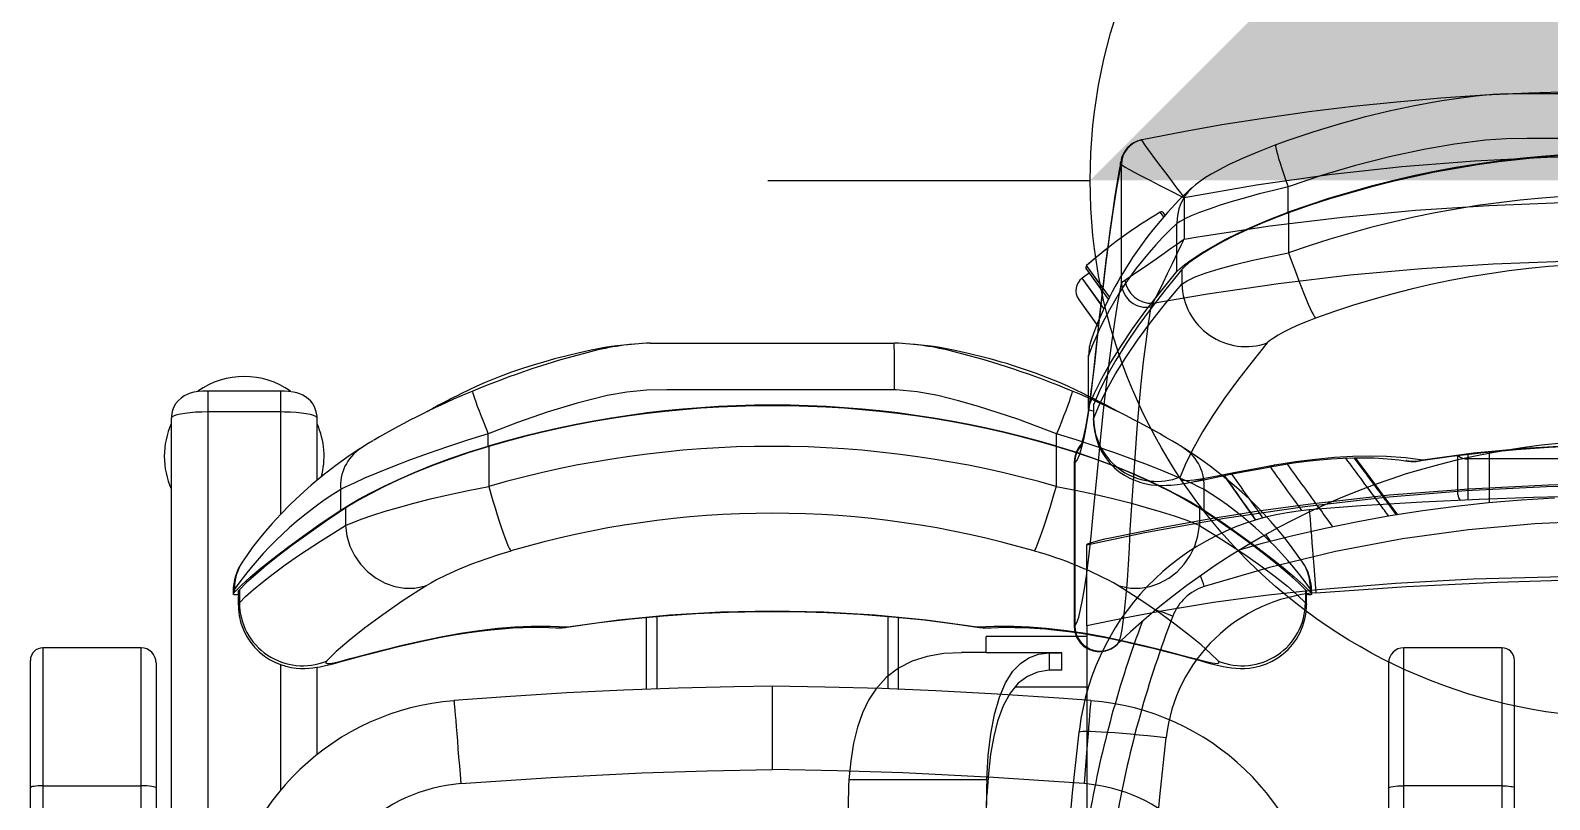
# Model space of a CAD drawing. Header units: metres. Extents: x -999 to 3200, y -1400 to 5056.
# Drawn here: x -635 to -31, y 395 to 701 of the extents above; entities that cross this region are included whole.
import ezdxf

# ---------------------------------------------------------------- set-up
doc = ezdxf.new("R2010")
doc.units = ezdxf.units.M
doc.layers.add('0.8', color=7, linetype='Continuous', true_color=0x000008)
doc.layers.add('Block2', color=7, linetype='Continuous', true_color=0x000002)

msp = doc.modelspace()

# ---------------------------------------------------------------- linework, layer by layer
at = {"layer": '0.8', "color": 8}
for p, q in [((-201.25, 599.99), (-201.25, 647.21)), ((-173.12, 638.07), (-173.29, 637.91)), ((-134.96, 628.3), (-134.96, 638.36)), ((-184.42, 626.45), (-185.81, 628.36)), ((-176.3, 634.08), (-176.3, 617.65)), ((-183.81, 627.17), (-184.47, 628.08)), ((-179.18, 604.7), (-179.18, 623.79)), ((-134.76, 628.08), (-134.76, 612.14)), ((-214.05, 604.11), (-216.87, 602.06)), ((-214.05, 604.11), (-216.87, 602.06)), ((-215.23, 605.74), (-206.48, 593.69)), ((-215.23, 605.74), (-208.87, 596.98)), ((-206.01, 594.61), (-215.08, 607.09)), ((-208.76, 598.39), (-215.08, 607.09)), ((-177.22, 605.56), (-177.22, 599.76)), ((-208.18, 590.09), (-216.87, 602.06)), ((-209.49, 591.9), (-216.87, 602.06)), ((-211.01, 583.78), (-218.2, 593.68)), ((-210.46, 583.02), (-218.2, 593.68)), ((-188.72, 592.08), (-189.5, 590.66)), ((-388.6, 576.27), (-291.91, 576.27)), ((-385.2, 576.27), (-385.2, 576.27)), ((-294.8, 576.27), (-294.8, 576.27)), ((-291.91, 576.27), (-291.4, 576.27)), ((-214.4, 570.91), (-214.4, 550.39)), ((-214.28, 571.42), (-214.36, 570.91)), ((-214.28, 550.91), (-214.28, 571.42)), ((-535.5, 557.21), (-564.5, 557.21)), ((-564.5, 557.21), (-564.5, 548.9)), ((-535.5, 557.21), (-535.5, 548.9)), ((-212.4, 551.29), (-212.4, 545.7)), ((-212.29, 551.8), (-212.35, 551.29)), ((-212.29, 551.8), (-212.29, 546.2)), ((-579, 546.42), (-579, 287.52)), ((-535.5, 548.9), (-564.5, 548.9)), ((-564.5, 548.9), (-564.5, 287.52)), ((-535.5, 548.9), (-535.5, 508.26)), ((-521, 521.77), (-521, 546.42)), ((-212.36, 545.7), (-212.29, 546.2)), ((-452.94, 535.35), (-452.94, 540.15)), ((-227.06, 535.35), (-227.06, 540.15)), ((-452.79, 535.18), (-452.79, 519.28)), ((-227.21, 535.18), (-227.21, 519.28)), ((-67.5, 516.13), (-67.5, 531.6)), ((-63.5, 532.12), (-63.5, 530.29)), ((-55, 532.42), (-55, 512.78)), ((-220, 528.97), (-220, 463.7)), ((-219.78, 528.88), (-219.94, 528.97)), ((-219.78, 528.88), (-219.78, 463.8)), ((-87.79, 529.6), (-87.96, 529.62)), ((63.5, 530.29), (-63.5, 530.29)), ((-63.5, 530.29), (-63.5, 513.93)), ((-100.41, 520), (-91.48, 508.02)), ((-511.62, 518.08), (-511.62, 518.05)), ((-511.62, 509.88), (-511.62, 518.05)), ((-168.38, 518.05), (-168.38, 518.08)), ((-168.38, 509.88), (-168.38, 518.05)), ((-509.75, 510.63), (-509.75, 503.76)), ((-170.25, 510.63), (-170.25, 503.76)), ((-509.75, 503.72), (-509.75, 503.76)), ((-170.25, 503.76), (-170.25, 503.72)), ((-215, 496.25), (-215, 496.13)), ((-215, 463.86), (-215, 496.13)), ((-143.88, 500.1), (-141.98, 497.42)), ((-554.4, 477.51), (-554.4, 476.52)), ((-553.9, 477.31), (-553.9, 478.45)), ((-552.4, 477.49), (-552.4, 472.28)), ((-551.92, 478.24), (-551.92, 473.01)), ((-128.08, 478.24), (-128.08, 473.01)), ((-127.6, 472.27), (-127.6, 477.47)), ((-126.1, 477.31), (-126.1, 478.45)), ((-125.6, 476.54), (-125.6, 477.53)), ((-552.33, 472.27), (-551.92, 473.01)), ((-390, 438.64), (-390, 467.26)), ((-386, 467.63), (-386, 438.78)), ((-294, 438.8), (-294, 467.64)), ((-290, 467.28), (-290, 438.65)), ((-425.85, 463.08), (-425.35, 463.07)), ((-215, 459.67), (-255, 459.67)), ((-255, 453.21), (-255, 459.67)), ((-215, 463.86), (-215, 141.92)), ((-591, 455.16), (-630, 455.16)), ((-630, 455.16), (-630, 400.31)), ((-591, 400.31), (-591, 455.16)), ((-481.63, 457.3), (-480.05, 457.83)), ((-255, 453.22), (-264.76, 453.22)), ((-225, 453.21), (-255, 453.21)), ((-230, 453.2), (-230, 446.2)), ((-230, 453.2), (-225, 453.2)), ((-225, 453.21), (-225, 453.2)), ((-225, 449.67), (-225, 453.2)), ((-199.95, 457.83), (-198.37, 457.3)), ((-50, 455.16), (-89, 455.16)), ((-89, 400.31), (-89, 455.16)), ((-50, 455.16), (-50, 400.31)), ((-635, 399.53), (-635, 450.16)), ((-585, 449.16), (-585, 399.37)), ((-535.5, 448.46), (-535.5, 398.61)), ((-521, 412.79), (-521, 447.43)), ((-510, 450.07), (-507.84, 450.86)), ((-225, 446.2), (-225, 449.67)), ((-172.16, 450.86), (-170, 450.07)), ((-95, 449.16), (-95, 399.37)), ((-45, 399.53), (-45, 450.16)), ((-225, 446.2), (-230, 446.2)), ((-243.41, 439.67), (-215, 439.67)), ((-217.97, 422.71), (-218.13, 421.6)), ((-635, 102.86), (-635, 399.53)), ((-630, 400.31), (-630, 100.07)), ((-630, 400.31), (-591, 400.31)), ((-591, 100.07), (-591, 400.31)), ((-585, 399.37), (-585, 103.41)), ((-254.77, 402.7), (-309.61, 402.7)), ((-95, 399.37), (-95, 103.41)), ((-89, 100.07), (-89, 400.31)), ((-50, 400.31), (-89, 400.31)), ((-50, 400.31), (-50, 100.07)), ((-45, 102.86), (-45, 399.53))]:
    msp.add_line(p, q, dxfattribs=at)
for points in [[(-21.67, 676.18), (-39.24, 675.64), (-56.76, 674.78), (-74.26, 673.6), (-91.73, 672.11), (-109.16, 670.31), (-126.57, 668.19), (-143.96, 665.76), (-161.32, 663.01), (-176.52, 660.32), (-192.3, 657.24), (-193.34, 657.02)], [(-47.72, 675.38), (-53.62, 675.07), (-60.31, 674.47), (-67.21, 673.58), (-74.59, 672.45), (-84.67, 670.63), (-94.74, 668.5), (-104.77, 666.05), (-114.7, 663.32), (-124.72, 660.26), (-135.14, 656.76), (-139.85, 655.03)], [(-47.72, 675.4), (-47.3, 675.42), (-45.69, 675.44), (-44.04, 675.44), (-40.7, 675.45), (-14.77, 675.5), (0, 675.51)], [(-193.35, 657.07), (-193.34, 657.1), (-193.24, 656.99)], [(-193.24, 656.99), (-192.89, 656.4), (-192.22, 655.42), (-191.25, 654.06), (-189.8, 652.07), (-188.05, 649.7), (-185.57, 646.38), (-182.84, 642.73), (-179.31, 638.05), (-177.73, 635.96), (-176.98, 634.97), (-176.63, 634.51), (-176.46, 634.28), (-176.38, 634.18), (-176.34, 634.13), (-176.32, 634.11), (-176.32, 634.1), (-176.3, 634.08)], [(-139.85, 655.04), (-139.89, 655.03), (-143.2, 653.78), (-146.48, 652.49), (-149.69, 651.17), (-152.81, 649.83), (-155.81, 648.46), (-158.39, 647.23), (-160.95, 645.95), (-163.3, 644.69), (-165.57, 643.41), (-167.8, 642.06), (-170.2, 640.43), (-171.82, 639.18), (-172.97, 638.18), (-173.1, 638.05)], [(-139.86, 655.06), (-139.92, 654.99), (-139.94, 654.59), (-139.83, 653.85), (-139.59, 652.77), (-139.23, 651.39), (-138.75, 649.72), (-138.16, 647.8), (-137.47, 645.66), (-136.7, 643.34), (-135.86, 640.9), (-134.96, 638.36)], [(0, 657.62), (-31.9, 657.57), (-40.11, 657.61), (-48.31, 657.53), (-56.48, 656.98), (-68.8, 655.37), (-81.05, 653.28), (-94.7, 650.38), (-108.22, 646.91), (-121.67, 642.89), (-134.96, 638.36)], [(-201.66, 646.43), (-203.17, 637.92), (-204.65, 628.57), (-206.1, 618.35), (-207.53, 607.31), (-208.93, 595.6), (-210.3, 583.36), (-211.14, 575.66), (-211.99, 568.03), (-212.84, 560.65), (-213.71, 553.75), (-214.61, 547.53), (-215.42, 542.68), (-216.25, 538.43), (-217.09, 534.86), (-217.97, 531.96), (-218.87, 529.94), (-219.78, 528.88)], [(-201.51, 648.16), (-202.1, 645), (-203.04, 639.57), (-203.96, 633.91), (-204.85, 628.04), (-205.73, 621.94), (-206.58, 615.61), (-207.41, 609.07), (-208.26, 602.11), (-209.19, 594.08), (-210.04, 586.52), (-210.89, 578.6), (-211.63, 571.73), (-212.22, 566.5), (-212.77, 561.79), (-213.37, 557.09), (-213.95, 552.85), (-214.51, 549.09), (-215.05, 545.78), (-215.57, 542.91), (-216.06, 540.48), (-216.47, 538.68), (-216.83, 537.23), (-217.15, 536.14), (-217.4, 535.39), (-217.49, 535.14), (-217.52, 535.09)], [(-201.66, 646.43), (-201.55, 648.08), (-201.51, 648.3)], [(-201.25, 647.21), (-201.34, 647.27), (-201.5, 647.06), (-201.66, 646.43)], [(-201.25, 647.21), (-200.73, 646.83), (-199.75, 646.23), (-198.33, 645.43), (-196.2, 644.27), (-193.63, 642.9), (-190, 641.01), (-185.97, 638.94), (-180.72, 636.29), (-178.39, 635.12), (-177.3, 634.57), (-176.78, 634.32), (-176.53, 634.19), (-176.41, 634.13), (-176.35, 634.1), (-176.33, 634.09), (-176.33, 634.09), (-176.3, 634.08)], [(176.3, 634.08), (154.51, 637.92), (128.51, 641.84), (102.41, 645.03), (76.23, 647.5), (49.81, 649.25), (23.35, 650.26), (-3.12, 650.54), (-32.03, 650.01), (-60.91, 648.61), (-89.73, 646.32), (-118.7, 643.12), (-147.58, 639.04), (-176.3, 634.08)], [(-134.96, 638.36), (-140.8, 637), (-146.52, 635.57), (-151.98, 634.09), (-157.18, 632.58), (-162.03, 631.06), (-166.4, 629.57), (-170.2, 628.17), (-173.46, 626.84), (-176.1, 625.62), (-177.92, 624.64), (-179.18, 623.79)], [(-179.18, 604.7), (-177.9, 606), (-176.06, 607.54), (-173.71, 609.27), (-169.3, 612.14), (-163.98, 615.25), (-159.7, 617.55), (-155.07, 619.87), (-150.15, 622.16), (-142.73, 625.34), (-134.96, 628.3)], [(-176.3, 617.65), (-170.92, 618.55), (-142.17, 622.87), (-113.31, 626.39), (-84.36, 629.11), (-55.15, 631.03), (-25.89, 632.15), (3.38, 632.47), (32.23, 631.98), (61.07, 630.71), (89.85, 628.65), (118.77, 625.79), (147.59, 622.12), (176.3, 617.65)], [(-134.76, 628.08), (-140.43, 625.96), (-145.94, 623.7), (-151.21, 621.37), (-156.18, 619), (-160.81, 616.61), (-165.01, 614.28), (-168.68, 612.08), (-171.84, 610.01), (-174.4, 608.14), (-176.05, 606.75), (-177.22, 605.56)], [(-199.88, 601.35), (-199.1, 601.85), (-197.36, 602.99), (-195.24, 604.42), (-192.18, 606.51), (-188.78, 608.87), (-185.14, 611.42), (-181.33, 614.1), (-178.53, 616.07), (-177.3, 616.94), (-176.75, 617.33), (-176.51, 617.51), (-176.39, 617.59), (-176.33, 617.64), (-176.3, 617.65)], [(-188.72, 592.08), (-188.31, 592.89), (-187.4, 594.72), (-186.29, 596.98), (-184.7, 600.27), (-182.91, 603.96), (-180.99, 607.95), (-178.97, 612.13), (-177.48, 615.21), (-176.83, 616.56), (-176.54, 617.16), (-176.41, 617.43), (-176.35, 617.55), (-176.32, 617.63), (-176.3, 617.65)], [(-177.22, 599.76), (-175.16, 601.07), (-171.89, 602.57), (-167.6, 604.15), (-162.36, 605.81), (-156.05, 607.55), (-149.04, 609.25), (-142.04, 610.76), (-134.76, 612.14)], [(-134.76, 612.14), (-133.76, 609.31), (-132.73, 606.49), (-131.7, 603.71), (-130.68, 601.01), (-129.68, 598.44), (-128.71, 596.02), (-127.8, 593.81), (-126.96, 591.82), (-126.19, 590.09), (-125.51, 588.64), (-124.92, 587.49), (-124.45, 586.66), (-124.09, 586.17)], [(-214.28, 550.91), (-211.97, 556.41), (-209.06, 562.25), (-205.56, 568.45), (-201.48, 574.99), (-196.78, 581.92), (-191.51, 589.18), (-185.64, 596.79), (-179.18, 604.7)], [(-177.22, 605.56), (-183.62, 597.73), (-189.45, 590.19), (-194.71, 582.96), (-199.39, 576.06), (-203.51, 569.48), (-207.03, 563.25), (-209.96, 557.35), (-212.29, 551.8)], [(188.72, 592.08), (158.19, 597.16), (127.52, 601.33), (96.75, 604.6), (65.65, 606.98), (34.49, 608.45), (3.3, 609.01), (-25.11, 608.72), (-53.51, 607.67), (-81.87, 605.85), (-110.36, 603.26), (-138.77, 599.9), (-167.07, 595.78), (-188.72, 592.08)], [(-219.78, 463.8), (-218.99, 465.17), (-218.21, 467.38), (-217.45, 470.36), (-216.67, 474.17), (-215.91, 478.65), (-215.17, 483.7), (-214.23, 491.19), (-213.32, 499.48), (-212.42, 508.31), (-211.54, 517.42), (-210.67, 526.52), (-209.57, 537.61), (-208.45, 548.34), (-207.31, 558.59), (-206.15, 568.25), (-204.96, 577.25), (-203.74, 585.54), (-202.5, 593.12), (-201.25, 599.99)], [(-212.29, 546.2), (-209.97, 551.86), (-207.07, 557.81), (-203.57, 564.06), (-199.49, 570.62), (-194.8, 577.49), (-189.53, 584.65), (-183.66, 592.08), (-177.22, 599.76)], [(-201.25, 599.99), (-200.8, 600.65), (-199.88, 601.35)], [(-189.5, 590.66), (-190.57, 584.07), (-191.59, 576.83), (-192.57, 568.87), (-193.49, 560.24), (-194.31, 551.52), (-195.07, 542.29), (-195.8, 532.66), (-196.85, 517.59), (-197.86, 502.07), (-197.86, 502.07)], [(-124.09, 586.17), (-127.37, 584.92), (-130.51, 583.63), (-133.68, 582.19), (-136.52, 580.78), (-138.89, 579.48), (-140.84, 578.29), (-142.32, 577.22), (-143.27, 576.33)], [(-391.87, 576.12), (-393.11, 576.04), (-394.83, 575.91), (-396.82, 575.74), (-399.1, 575.51), (-401.69, 575.2), (-404.06, 574.88), (-406.6, 574.48), (-409.28, 574), (-412.06, 573.46), (-414.91, 572.85), (-417.8, 572.19), (-419.99, 571.66), (-422.19, 571.11), (-424.4, 570.55), (-426.61, 569.97), (-428.81, 569.37), (-431.02, 568.75), (-435.15, 567.52), (-439.37, 566.18), (-443.67, 564.71), (-448.86, 562.78), (-454.2, 560.59), (-457.52, 559.13), (-460.83, 557.59), (-463.64, 556.22), (-465.35, 555.35), (-466.73, 554.65), (-467.78, 554.11), (-468.56, 553.7), (-471.15, 552.36), (-472.95, 551.42), (-473.39, 551.19), (-473.82, 550.96), (-474.24, 550.74), (-474.66, 550.51), (-475.06, 550.29), (-475.45, 550.07), (-475.91, 549.81), (-476.37, 549.54), (-476.82, 549.28), (-477.28, 549.02), (-477.37, 548.98)], [(-291.91, 576.27), (-291.89, 576.23), (-291.79, 575.69), (-291.7, 574.6), (-291.63, 572.99), (-291.58, 570.91), (-291.54, 568.41), (-291.53, 565.57), (-291.53, 562.47), (-291.56, 559.19), (-291.57, 558.36), (-291.57, 557.95), (-291.57, 557.75), (-291.58, 557.69), (-291.58, 557.69), (-291.58, 557.69), (-291.58, 557.69), (-291.58, 557.69), (-291.58, 557.69)], [(-202.64, 548.98), (-202.73, 549.03), (-203.2, 549.29), (-203.67, 549.56), (-204.13, 549.83), (-204.6, 550.1), (-204.99, 550.32), (-205.4, 550.54), (-205.81, 550.77), (-206.24, 550.99), (-206.67, 551.22), (-207.11, 551.46), (-208.91, 552.39), (-211.49, 553.73), (-212.27, 554.14), (-213.32, 554.67), (-214.7, 555.38), (-216.41, 556.24), (-219.21, 557.61), (-222.52, 559.15), (-225.84, 560.61), (-235.44, 564.39), (-244.58, 567.44), (-246.81, 568.11), (-249.02, 568.76), (-251.22, 569.38), (-253.43, 569.98), (-255.63, 570.56), (-257.84, 571.12), (-260.04, 571.67), (-262.23, 572.2), (-265.11, 572.86), (-267.96, 573.46), (-270.74, 574.01), (-273.42, 574.48), (-275.96, 574.88), (-278.33, 575.21), (-280.91, 575.51), (-283.19, 575.74), (-285.18, 575.91), (-286.89, 576.04), (-288.13, 576.12)], [(-143.27, 576.33), (-149.46, 568.76), (-155.14, 561.42), (-160.29, 554.33), (-164.91, 547.49), (-168.97, 540.97), (-172.5, 534.73), (-175.49, 528.76), (-177.94, 523.07)], [(-564.5, 557.2), (-564.93, 557.21), (-566.57, 557.15), (-568.21, 557), (-569.97, 556.72), (-571.42, 556.35), (-572.64, 555.9), (-573.87, 555.28), (-575.09, 554.45), (-576.25, 553.38), (-577.26, 552.11), (-578.07, 550.67), (-578.64, 549.09), (-578.95, 547.43), (-578.96, 546.42)], [(-521.04, 546.42), (-521.04, 547.27), (-521.33, 548.99), (-521.88, 550.56), (-522.64, 551.95), (-523.54, 553.14), (-524.54, 554.14), (-525.62, 554.95), (-526.74, 555.61), (-527.9, 556.12), (-529.11, 556.5), (-530.43, 556.8), (-532.33, 557.06), (-533.92, 557.18), (-535.5, 557.21)], [(-459.15, 557.2), (-459.18, 556.95), (-459.07, 556.39), (-458.82, 555.52), (-458.44, 554.35), (-457.94, 552.9), (-457.32, 551.2), (-456.6, 549.29), (-455.79, 547.19), (-454.9, 544.94), (-453.94, 542.58), (-452.94, 540.15)], [(-291.58, 557.69), (-324.94, 557.7), (-358.32, 557.72), (-381.98, 557.73), (-389.91, 557.53), (-397.83, 556.83), (-405.63, 555.48), (-417.64, 552.39), (-429.5, 548.77), (-441.31, 544.7), (-452.94, 540.15)], [(-227.06, 540.15), (-242.39, 546.03), (-258.01, 551.09), (-266.08, 553.39), (-274.24, 555.4), (-282.48, 556.89), (-290.8, 557.66), (-291.58, 557.69)], [(-220.85, 557.2), (-220.82, 556.95), (-220.93, 556.39), (-221.18, 555.52), (-221.56, 554.35), (-222.06, 552.9), (-222.68, 551.2), (-223.4, 549.29), (-224.21, 547.19), (-225.1, 544.94), (-226.06, 542.58), (-227.06, 540.15)], [(-212.4, 549.24), (-213.07, 549.29), (-213.99, 549.62), (-214.38, 550.2), (-214.28, 550.91)], [(-564.5, 548.9), (-566.9, 548.87), (-569.3, 548.76), (-571.5, 548.6), (-573.56, 548.36), (-575.31, 548.08), (-576.8, 547.74), (-577.9, 547.37), (-578.65, 546.97), (-578.98, 546.56), (-578.95, 546.42)], [(-521.04, 546.41), (-521.1, 546.71), (-521.57, 547.11), (-522.47, 547.51), (-523.7, 547.86), (-525.3, 548.19), (-527.15, 548.45), (-529.29, 548.66), (-531.54, 548.81), (-533.98, 548.89), (-535.5, 548.9)], [(-212.34, 545.7), (-212.31, 544.01), (-212, 541.35), (-211.33, 538.45), (-210.35, 535.72), (-209.1, 533.17), (-207.62, 530.83), (-205.94, 528.7), (-204.09, 526.81), (-202.1, 525.15), (-200.01, 523.73), (-197.86, 522.55), (-195.69, 521.61), (-193.53, 520.88), (-191.42, 520.35), (-189.36, 520), (-187.36, 519.79), (-185.36, 519.71), (-183.37, 519.74), (-181.52, 519.85), (-178.95, 520.12), (-175.48, 520.64), (-172.2, 521.25), (-171.83, 521.33)], [(-452.94, 540.15), (-461.16, 537.63), (-469.2, 535.02), (-476.9, 532.38), (-484.24, 529.72), (-491.09, 527.1), (-497.28, 524.59), (-502.12, 522.53), (-506.34, 520.64), (-509.87, 518.96), (-510.94, 518.42), (-511.62, 518.08), (-511.62, 518.08)], [(-168.38, 518.08), (-168.38, 518.08), (-170.58, 519.18), (-173.17, 520.41), (-176.89, 522.1), (-181.13, 523.93), (-185.84, 525.88), (-191.55, 528.13), (-197.73, 530.45), (-204.28, 532.79), (-211.63, 535.29), (-219.27, 537.76), (-227.06, 540.15)], [(-503.85, 534.33), (-508.21, 531.43), (-513.59, 527.59), (-518.74, 523.62), (-523.33, 519.8), (-527.66, 515.95), (-531.7, 512.11), (-535.45, 508.3), (-538.9, 504.55), (-541.52, 501.54), (-544.03, 498.49), (-546.64, 495.13), (-548.99, 491.88), (-550.78, 489.21)], [(-511.62, 509.88), (-508.42, 511.9), (-504.47, 514.18), (-499.87, 516.66), (-494.66, 519.28), (-488.9, 521.99), (-482.68, 524.72), (-475.63, 527.59), (-468.18, 530.39), (-460.45, 533.03), (-452.94, 535.35)], [(-452.79, 535.18), (-460.55, 532.78), (-468.13, 530.19), (-475.38, 527.48), (-482.23, 524.68), (-488.65, 521.86), (-494.51, 519.09), (-499.77, 516.42), (-504.35, 513.92), (-508.13, 511.67), (-509.75, 510.63)], [(-170.25, 510.63), (-173.35, 512.58), (-177.18, 514.78), (-181.65, 517.16), (-186.71, 519.68), (-192.31, 522.3), (-198.35, 524.93), (-205.18, 527.69), (-212.41, 530.38), (-219.9, 532.93), (-227.21, 535.18)], [(-227.06, 535.35), (-219.05, 532.86), (-211.25, 530.18), (-203.78, 527.36), (-196.72, 524.47), (-190.11, 521.54), (-184.08, 518.66), (-178.65, 515.88), (-173.93, 513.28), (-170.03, 510.95), (-168.38, 509.88)], [(-176.3, 534.42), (-176.94, 534.85), (-178.26, 535.67)], [(-82.2, 529.56), (-70.02, 531.3), (-57.18, 532.82), (-44.28, 534.03), (-31.33, 534.93), (-18.3, 535.52), (-5.21, 535.79), (7.93, 535.76), (21.06, 535.42), (34.11, 534.76), (47.08, 533.79), (59.99, 532.51), (72.82, 530.93), (82.78, 529.45)], [(-81.42, 529.91), (-61.23, 532.62), (-40.95, 534.56), (-20.49, 535.74), (0, 536.13), (20.37, 535.74), (40.71, 534.58), (61.11, 532.64), (81.42, 529.91)], [(-171.82, 521.32), (-167.87, 522.12), (-162.87, 523.12), (-157.69, 524.15), (-152.32, 525.19), (-146.87, 526.23), (-142.69, 527.01)], [(-168.14, 522.57), (-161.91, 523.76), (-155.22, 525.05), (-147.95, 526.42), (-140.24, 527.83)], [(-142.72, 527), (-138.29, 527.79), (-132.83, 528.63), (-127.57, 529.32), (-122.55, 529.85), (-117.8, 530.25), (-113.26, 530.51), (-108.84, 530.66), (-104.65, 530.69), (-100.73, 530.61), (-97.13, 530.44), (-93.87, 530.2), (-90.96, 529.89), (-88.28, 529.52), (-87.81, 529.44)], [(-140.24, 527.83), (-142.07, 527.15), (-142.69, 527.01)], [(-140.24, 527.83), (-132.01, 529.17), (-124.1, 530.19), (-116.57, 530.89), (-109.23, 531.31), (-102.32, 531.45), (-95.88, 531.32), (-88.24, 530.8), (-81.42, 529.91)], [(-108.36, 530.66), (-102.53, 522.85), (-94.64, 512.25)], [(-215, 496.13), (-191.9, 500.94), (-160.23, 506.65), (-128.39, 511.35), (-96.42, 515.02), (-64.35, 517.66), (-32.19, 519.25), (0, 519.78)], [(0, 520.26), (-31.57, 519.77), (-63.13, 518.28), (-94.61, 515.8), (-126.02, 512.3), (-145.86, 509.56), (-165.65, 506.42), (-185.4, 502.87), (-205.07, 498.92)], [(-177.94, 523.07), (-178.03, 522.57), (-177.34, 521.85), (-175.37, 521.62), (-172.34, 521.87), (-168.14, 522.57)], [(-171.83, 521.33), (-170.42, 521.68), (-168.14, 522.57)], [(-160.5, 523.59), (-156.6, 518.07), (-147.96, 505.87)], [(-509.75, 503.76), (-506.77, 505.03), (-503.08, 506.42), (-498.83, 507.88), (-494, 509.42), (-488.66, 510.99), (-482.51, 512.67), (-475.91, 514.34), (-468.97, 515.97), (-460.99, 517.69), (-452.79, 519.28)], [(-452.79, 519.28), (-451.95, 516.41), (-451.1, 513.55), (-450.25, 510.75), (-449.4, 508.05), (-448.58, 505.48), (-447.78, 503.08), (-447.04, 500.9), (-446.34, 498.95), (-445.71, 497.27), (-445.16, 495.88), (-444.69, 494.8), (-444.3, 494.05), (-444.01, 493.63)], [(-227.21, 519.28), (-228.05, 516.41), (-228.9, 513.55), (-229.75, 510.75), (-230.6, 508.05), (-231.42, 505.48), (-232.22, 503.08), (-232.96, 500.9), (-233.66, 498.95), (-234.29, 497.27), (-234.84, 495.88), (-235.31, 494.8), (-235.7, 494.05), (-235.99, 493.63)], [(-227.21, 519.28), (-219.49, 517.78), (-211.92, 516.17), (-204.66, 514.49), (-197.78, 512.75), (-191.35, 510.99), (-185.48, 509.26), (-180.24, 507.57), (-175.7, 505.98), (-171.96, 504.51), (-170.25, 503.76)], [(-29.1, 514.69), (-42.21, 513.87), (-55.3, 512.75), (-68.36, 511.33), (-81.39, 509.6), (-94.37, 507.57), (-107.31, 505.24), (-120.2, 502.61), (-133.04, 499.68), (-145.82, 496.45), (-154.05, 494.16)], [(0, 515.68), (-15.19, 515.46), (-37.46, 514.93), (-59.04, 514.15), (-81.68, 513.05), (-106.07, 511.56), (-126.64, 510.03)], [(-553.9, 477.31), (-551.09, 480.09), (-547.57, 483.25), (-543.36, 486.79), (-538.47, 490.69), (-532.78, 495.04), (-526.4, 499.71), (-519.34, 504.67), (-511.62, 509.88)], [(-509.75, 510.63), (-517.3, 505.58), (-524.21, 500.75), (-530.48, 496.19), (-536.08, 491.94), (-541.11, 487.95), (-545.43, 484.33), (-549.04, 481.09), (-551.92, 478.24)], [(-128.08, 478.24), (-130.89, 481.03), (-134.4, 484.19), (-138.6, 487.71), (-143.47, 491.59), (-149.14, 495.91), (-155.51, 500.55), (-162.55, 505.47), (-170.25, 510.63)], [(-168.38, 509.88), (-160.82, 504.78), (-153.88, 499.91), (-147.6, 495.32), (-141.98, 491.04), (-136.94, 487.03), (-132.6, 483.4), (-128.98, 480.15), (-126.1, 477.31)], [(-126.64, 510.05), (-126.62, 509.97), (-126.57, 509.53), (-126.5, 508.72), (-126.39, 507.55), (-126.26, 506.04), (-126.1, 504.2), (-125.92, 502.05), (-125.72, 499.61), (-125.5, 496.91), (-125.26, 493.98), (-125, 490.84), (-124.74, 487.54), (-124.46, 484.11), (-124.18, 480.58), (-123.9, 476.99)], [(-551.92, 473.01), (-549.42, 475.51), (-546.35, 478.27), (-542.72, 481.27), (-538.5, 484.56), (-533.71, 488.08), (-528.37, 491.82), (-519.64, 497.59), (-509.75, 503.72), (-509.75, 503.72)], [(-509.75, 503.72), (-509.17, 499.62), (-507.95, 495.62), (-506.12, 491.84), (-503.74, 488.37), (-500.86, 485.32), (-497.57, 482.77), (-493.96, 480.81), (-490.15, 479.47), (-486.23, 478.81), (-482.31, 478.84), (-477.83, 479.76), (-477.6, 479.84)], [(-197.86, 502.07), (-197.86, 502.07), (-198.22, 494.94), (-198.61, 488.23), (-199.02, 481.95), (-199.47, 476.19), (-199.83, 472.18), (-200.22, 468.54), (-200.64, 465.28), (-201.09, 462.46), (-201.5, 460.39), (-201.94, 458.7), (-202.41, 457.42), (-202.9, 456.58)], [(-202.4, 479.84), (-202.17, 479.76), (-197.69, 478.84), (-193.77, 478.81), (-189.85, 479.47), (-186.04, 480.81), (-182.43, 482.77), (-179.14, 485.32), (-176.26, 488.37), (-173.88, 491.84), (-172.05, 495.62), (-170.83, 499.62), (-170.25, 503.72)], [(-170.25, 503.72), (-170.25, 503.72), (-164.66, 500.31), (-159.42, 496.99), (-152.2, 492.21), (-145.76, 487.7), (-140.14, 483.52), (-135.27, 479.64), (-131.25, 476.13), (-128.08, 473.01)], [(168.32, 479.5), (146.94, 485.84), (125.3, 491.33), (103.44, 495.95), (81.41, 499.68), (58.59, 502.58), (35.64, 504.54), (12.63, 505.54), (-10.39, 505.59), (-36.86, 504.46), (-63.25, 502.07), (-89.47, 498.42), (-116.07, 493.4), (-142.38, 487.08), (-168.32, 479.5)], [(-205.07, 498.92), (-208.46, 498.17), (-211.43, 497.44), (-213.66, 496.81), (-214.84, 496.38), (-215, 496.25)], [(-444.01, 493.63), (-448.83, 492.15), (-453.5, 490.58), (-459.57, 488.35), (-465.08, 486.1), (-469.7, 484.03), (-473.59, 482.11), (-475.8, 480.91), (-477.6, 479.84)], [(0, 483.52), (-30.68, 483.26), (-61.35, 482.4), (-92.27, 480.78), (-123.13, 478.25), (-143.93, 475.94), (-164.67, 473.12), (-185.33, 469.74), (-200.2, 466.94), (-215, 463.86), (-215, 463.86)], [(-552.4, 476.34), (-553.1, 476.21), (-554.01, 476.2), (-554.39, 476.43), (-554.31, 476.79), (-553.9, 477.31)], [(-553.9, 478.45), (-554.31, 477.81), (-554.36, 477.51)], [(-551.92, 478.24), (-552.35, 477.66), (-552.34, 477.49)], [(-477.6, 479.84), (-486.75, 473.91), (-494.89, 468.29), (-502.15, 462.96), (-508.3, 458.09), (-513.37, 453.71), (-517.29, 449.88)], [(-162.71, 449.88), (-165.77, 452.92), (-169.58, 456.31), (-174.12, 460.05), (-179.46, 464.17), (-185.54, 468.6), (-192.35, 473.3), (-202.4, 479.84)], [(-127.63, 477.47), (-127.69, 477.74), (-128.08, 478.24)], [(-126.1, 477.31), (-125.66, 476.72), (-125.66, 476.34), (-126.14, 476.18), (-127.09, 476.24), (-127.6, 476.33)], [(-125.66, 477.53), (-125.63, 477.65), (-126.1, 478.45)], [(-123.9, 476.99), (-87.9, 479.47), (-51.85, 481.25), (-25.93, 482.09), (0, 482.57)], [(-552.32, 472.27), (-552.29, 470.5), (-551.97, 467.86), (-551.28, 464.98), (-550.29, 462.26), (-549.03, 459.74), (-547.53, 457.44), (-545.84, 455.35), (-543.98, 453.5), (-541.99, 451.88), (-539.91, 450.51), (-537.76, 449.38), (-535.59, 448.48), (-533.44, 447.81), (-531.37, 447.35), (-529.4, 447.08), (-527.58, 446.95), (-525.89, 446.94), (-524.29, 447.01), (-522.73, 447.16), (-521.14, 447.39), (-519.83, 447.63), (-517.65, 448.08), (-514.64, 448.81), (-511.96, 449.52), (-510, 450.06)], [(-170, 450.07), (-169.18, 449.84), (-166.45, 449.1), (-163.75, 448.41), (-160.77, 447.74), (-159.15, 447.44), (-157.54, 447.2), (-155.79, 447.02), (-154.08, 446.93), (-152.24, 446.96), (-150.27, 447.11), (-148.14, 447.45), (-145.89, 448), (-143.57, 448.8), (-141.27, 449.86), (-139.03, 451.17), (-136.92, 452.73), (-134.96, 454.51), (-133.2, 456.49), (-131.64, 458.65), (-130.2, 461.21), (-129.1, 463.84), (-128.31, 466.52), (-127.84, 469.2), (-127.65, 471.85), (-127.67, 472.26)], [(-128.08, 473.01), (-127.65, 472.47), (-127.66, 472.26)], [(-422.36, 463.26), (-421.67, 463.37), (-408.93, 465.19), (-396.15, 466.69), (-383.3, 467.89), (-370.39, 468.77), (-357.42, 469.34), (-344.38, 469.6), (-331.29, 469.55), (-318.22, 469.18), (-305.23, 468.5), (-292.32, 467.51), (-279.47, 466.21), (-266.7, 464.6), (-257.65, 463.24)], [(-421.39, 463.51), (-401.21, 466.25), (-380.94, 468.21), (-360.48, 469.39), (-340, 469.79), (-319.64, 469.4), (-299.31, 468.23), (-278.91, 466.26), (-258.61, 463.51)], [(-481.66, 457.28), (-477.36, 458.25), (-471.86, 459.36), (-466.55, 460.32), (-461.46, 461.13), (-456.62, 461.79), (-451.99, 462.32), (-447.48, 462.74), (-443.18, 463.04), (-439.14, 463.22), (-435.39, 463.31), (-431.98, 463.3), (-428.89, 463.22), (-426.05, 463.07), (-425.91, 463.06)], [(-480.05, 457.83), (-471.87, 459.55), (-464.01, 460.96), (-456.53, 462.07), (-449.22, 462.9), (-442.35, 463.46), (-435.94, 463.77), (-428.24, 463.81), (-421.39, 463.51)], [(-424.6, 463.06), (-423.95, 463.04), (-422.35, 463.24)], [(-258.61, 463.51), (-251.79, 463.81), (-244.06, 463.77), (-237.85, 463.48), (-231.2, 462.94), (-224.14, 462.15), (-216.45, 461.04), (-208.38, 459.6), (-199.95, 457.83)], [(-257.65, 463.25), (-256.14, 463.05), (-254.79, 463.06)], [(-254.07, 463.05), (-253.04, 463.13), (-250.22, 463.25), (-247.08, 463.31), (-243.51, 463.29), (-239.8, 463.18), (-235.76, 462.97), (-231.45, 462.65), (-226.89, 462.2), (-222.13, 461.63), (-217.14, 460.92), (-212.08, 460.08), (-206.77, 459.1), (-201.25, 457.95), (-198.34, 457.28)], [(-219.97, 463.7), (-219.99, 463.66), (-219.78, 463.8)], [(-510, 450.06), (-507.95, 450.63), (-503.29, 451.9), (-498.41, 453.19), (-493.31, 454.49), (-488.1, 455.77), (-482.71, 457.05), (-481.63, 457.29)], [(-507.84, 450.86), (-501.64, 452.52), (-494.98, 454.24), (-487.73, 456.03), (-480.05, 457.83)], [(-264.76, 453.21), (-271.79, 452.87), (-278.43, 451.75), (-284.43, 449.85), (-289.92, 447.04), (-294.74, 443.35), (-298.86, 438.77), (-301.74, 434.33), (-304.16, 429.28), (-306.14, 423.64), (-307.72, 417.26), (-308.87, 410.27), (-309.61, 402.7)], [(-254.77, 402.7), (-254.17, 412.34), (-253.16, 421.01), (-251.73, 428.67), (-249.78, 435.48), (-247.33, 441.21), (-244.38, 445.82), (-241.39, 448.93), (-238.01, 451.19), (-234.2, 452.62), (-230, 453.2)], [(-199.95, 457.83), (-192.38, 456.06), (-185.25, 454.3), (-178.46, 452.55), (-172.16, 450.86)], [(-198.37, 457.29), (-193.92, 456.26), (-188.66, 454.98), (-183.61, 453.71), (-178.76, 452.45), (-174.02, 451.17), (-169.98, 450.05)], [(-517.29, 449.88), (-517.64, 449.24), (-516.98, 448.91), (-516.16, 448.95), (-515.03, 449.11), (-512.02, 449.76), (-507.84, 450.86)], [(-172.16, 450.86), (-168.18, 449.81), (-165.19, 449.15), (-163.21, 448.91), (-162.38, 449.14), (-162.71, 449.88)], [(-230, 446.2), (-234.56, 445.51), (-238.65, 443.8), (-242.28, 441.04), (-245.51, 437.11), (-248.24, 432.08), (-250.48, 425.96), (-252.03, 419.83), (-253.23, 412.92), (-254.11, 405.16), (-254.69, 396.63)], [(-340, 439.85), (-355.19, 439.63), (-377.46, 439.09), (-399.04, 438.31), (-421.68, 437.21), (-446.07, 435.72), (-466.64, 434.2)], [(-340, 406.74), (-340, 412.58), (-340, 418.2), (-340, 423.45), (-340, 428.17), (-340, 432.23), (-340, 435.52), (-340, 437.93), (-340, 439.41), (-340, 439.89), (-340, 439.85)], [(-213.36, 434.18), (-226.19, 435.18), (-250.6, 436.77), (-275.03, 438.05), (-296.52, 438.91), (-319.11, 439.51), (-340, 439.87)], [(-466.64, 434.22), (-466.62, 434.13), (-466.57, 433.69), (-466.5, 432.88), (-466.39, 431.72), (-466.26, 430.2), (-466.1, 428.36), (-465.92, 426.21), (-465.72, 423.77), (-465.5, 421.07), (-465.26, 418.14), (-465, 415.01), (-464.74, 411.7), (-464.46, 408.27), (-464.18, 404.74), (-463.9, 401.16)], [(-213.36, 434.22), (-213.38, 434.13), (-213.43, 433.69), (-213.5, 432.88), (-213.61, 431.72), (-213.74, 430.2), (-213.9, 428.36), (-214.08, 426.21), (-214.28, 423.77), (-214.5, 421.07), (-214.74, 418.14), (-215, 415.01), (-215.26, 411.7), (-215.54, 408.27), (-215.82, 404.74), (-216.1, 401.16)], [(-218.22, 421.6), (-220.8, 397.51), (-222.99, 373.37), (-224.78, 349.2), (-226.18, 325.01), (-227.18, 300.79), (-227.41, 293.43)], [(-218.22, 421.6), (-218.03, 421.77), (-217.46, 421.9), (-216.52, 421.97), (-215.22, 422), (-213.57, 421.98), (-211.58, 421.92), (-209.29, 421.8), (-206.72, 421.64), (-203.89, 421.44), (-200.84, 421.19), (-197.6, 420.91), (-194.2, 420.58), (-190.68, 420.23), (-187.09, 419.85), (-183.45, 419.44)], [(-189.97, 159.55), (-191.31, 183.18), (-192.26, 206.82), (-192.82, 230.48), (-193, 254.14), (-192.79, 277.81), (-192.2, 301.47), (-191.22, 325.11), (-189.86, 348.74), (-188.11, 372.34), (-185.97, 395.91), (-183.45, 419.44)], [(-463.9, 401.16), (-427.9, 403.63), (-391.85, 405.41), (-365.93, 406.25), (-340, 406.74)], [(-216.1, 401.16), (-252.1, 403.63), (-288.15, 405.41), (-314.07, 406.25), (-340, 406.74)], [(-630, 400.31), (-630.98, 400.29), (-631.91, 400.25), (-632.78, 400.18), (-633.54, 400.08), (-634.16, 399.96), (-634.62, 399.83), (-634.9, 399.68), (-635, 399.53)], [(-585, 399.37), (-585.12, 399.56), (-585.46, 399.73), (-586.01, 399.89), (-586.76, 400.03), (-587.67, 400.15), (-588.7, 400.24), (-589.83, 400.29), (-591, 400.31)], [(-254.77, 402.7), (-254.87, 399.44), (-254.94, 395.57), (-254.99, 389.54), (-255, 382.52)], [(-95, 399.37), (-94.88, 399.56), (-94.54, 399.73), (-93.99, 399.89), (-93.24, 400.03), (-92.33, 400.15), (-91.3, 400.24), (-90.17, 400.29), (-89, 400.31)], [(-50, 400.31), (-49.02, 400.29), (-48.09, 400.25), (-47.22, 400.18), (-46.46, 400.08), (-45.84, 399.96), (-45.38, 399.83), (-45.1, 399.68), (-45, 399.53)], [(-255, 358.65), (-255, 366.3), (-254.99, 373.86), (-254.97, 380.72), (-254.92, 387.05), (-254.83, 392.28), (-254.69, 396.63)]]:
    msp.add_lwpolyline(points, dxfattribs=at)
for centre, radius, start, end in [((-191.14, 646.83), 10.48, 102.16352, 171.95069), ((-191.21, 647.16), 10.04, 101.6853, 179.68679), ((0, 254.79), 397.15, 70.13358, 109.86642), ((0, 254.1), 397.52, 70.18352, 109.81648), ((-67.56, 524.48), 155.13, 132.99042, 159.85554), ((-160.09, 624.11), 19.09, 133.71451, 180.9656), ((0, 232.64), 402.72, 70.44984, 109.55016), ((-83.37, 456.58), 200, 120.81011, 131.18989), ((-185.29, 627.49), 1.01, 36, 120.81011), ((-87.47, 524.37), 135.26, 132.69147, 159.64595), ((-83.37, 456.58), 200, 128.11491, 131.18989), ((-214.42, 606.33), 1.01, 131.18989, 216), ((-214.42, 606.33), 1.01, 131.18989, 216), ((0, 245.44), 362.62, 69.98974, 110.01026), ((-213.35, 597.2), 6, 126, 216), ((-213.35, 597.2), 6, 126, 216), ((-191.21, 600.56), 10.05, 183.29393, 279.80237), ((-189.16, 602.91), 10.83, 188.26687, 272.36739), ((-151.72, 600.39), 25.5, 181.4227, 289.35484), ((-384.68, 466.1), 110.25, 92.03784, 104.49706), ((-295.18, 467.07), 109.27, 75.44703, 88.01807), ((-194.79, 571.47), 19.49, 160.73433, 180.16661), ((-327.92, 241.92), 341.5, 104.3017, 112.59917), ((-351.23, 244.46), 338.83, 67.36808, 75.73106), ((-550, 531.27), 31.75, 54.4673, 125.52112), ((-338.13, 264.02), 317.17, 112.43108, 120.3939), ((-337.28, 273.74), 306.44, 58.77209, 67.66983), ((-340, 151.41), 400.2, 73.6075, 106.3925), ((-340, 150.65), 400.73, 73.65276, 106.34724), ((-550, 531.27), 31.75, 155.97752, 180), ((-550, 531.27), 31.75, 344.77136, 24.02248), ((-187.16, 546.44), 25.13, 180.55898, 291.52837), ((0, 243.18), 294.46, 46.41691, 133.58447), ((-494.04, 519.65), 17.64, 123.42609, 185.08407), ((-428.73, 419.03), 137.61, 120.62434, 123.0444), ((-340, 128.24), 406.99, 73.91089, 106.08911), ((-208.65, 528.71), 11.32, 138.45339, 178.71553), ((-209.8, 528.93), 9.98, 141.19406, 180.30804), ((-185.99, 519.64), 17.67, 354.95723, 56.75518), ((-261.56, 398.53), 160.42, 34.42234, 57.83243), ((-64.08, 534.89), 4.64, 224.94188, 277.14043), ((-550, 531.27), 31.75, 180, 204.02248), ((-85.29, 541.76), 12.56, 257.46757, 281.54246), ((-85.19, 541.57), 12.25, 257.76095, 287.93613), ((-83.14, 532.76), 3.32, 276.18551, 301.17583), ((-436.35, 395.3), 143.98, 121.51627, 144.72978), ((-243.61, 395.34), 143.93, 35.26583, 58.48812), ((-340, 140.76), 367.89, 73.57675, 106.42325), ((-118.94, 410.44), 99.79, 94.42039, 172.93778), ((-276.06, 348.29), 150.76, 60.75228, 74.58384), ((-533.28, 477.41), 21.11, 146.02932, 179.71915), ((-534.64, 478.7), 19.26, 146.92515, 180.76145), ((-269.51, 447.5), 106.13, 17.54882, 19.99902), ((-145.36, 478.7), 19.26, 359.23854, 33.08555), ((-146.78, 477.38), 21.17, 0.40886, 33.86987), ((-162.27, 460.59), 19.85, 107.72553, 158.9529), ((-526.75, 473.2), 25.17, 180.41848, 292.09285), ((-118.73, 412.05), 65.15, 94.55403, 173.48996), ((-153.25, 473.2), 25.17, 247.90715, 359.58152), ((205.57, 315.43), 425.86, 159.34102, 169.99071), ((224.25, 311.57), 434.1, 158.91759, 169.85073), ((-234.11, 332.28), 145.56, 68.51261, 71.36003), ((-424.54, 474.87), 11.8, 263.36672, 285.49307), ((-422.84, 466.59), 3.41, 278.22999, 295.24511), ((-255.04, 476.56), 13.53, 254.68741, 274.10141), ((-257.17, 466.56), 3.38, 244.78304, 261.93159), ((-209.98, 463.64), 10, 179.65235, 314.50115), ((-209.77, 463.87), 10.01, 180.38919, 313.28861), ((-630, 450.16), 5, 90, 180), ((-591, 449.16), 6, 0, 90), ((-89, 449.16), 6, 90, 180), ((-50, 450.16), 5, 0, 90), ((-458.94, 334.6), 99.79, 94.42039, 172.93778), ((-221.1, 334.59), 99.82, 7.07881, 85.55887), ((-458.73, 336.22), 65.15, 94.55403, 173.48996), ((42.3, 385.82), 352.31, 177.25418, 180.53725), ((-221.27, 336.22), 65.15, 6.51005, 85.44598)]:
    msp.add_arc(centre, radius, start, end, dxfattribs=at)
msp.add_ellipse((-63.5, 516.13), major_axis=(4, 0), ratio=0.837305, start_param=3.141593, end_param=3.945354, dxfattribs=at)
for points, knots in [([(-129.47, 509.69), (-132.51, 513.9), (-136.73, 519.75), (-140.88, 525.51), (-142.04, 527.12)], [0, 0, 0, 0, 0.721163, 1, 1, 1, 1]), ([(-135.42, 528.23), (-135.4, 528.2), (-131.11, 522.3), (-126.76, 516.31), (-122.43, 510.34)], [0, 0, 0, 0, 0.004083, 1, 1, 1, 1]), ([(-98.32, 512.03), (-98.37, 512.09), (-102.97, 518.31), (-107.52, 524.46), (-112.03, 530.55)], [0, 0, 0, 0, 0.009714, 1, 1, 1, 1]), ([(-94.98, 512.23), (-95.39, 512.77), (-99.98, 518.96), (-104.53, 525.08), (-108.68, 530.66)], [0, 0, 0, 0, 0.087563, 1, 1, 1, 1]), ([(-147.71, 505.95), (-149.22, 508.08), (-153.44, 514.02), (-157.6, 519.88), (-160.26, 523.64)], [0, 0, 0, 0, 0.359687, 1, 1, 1, 1]), ([(-144.89, 506.75), (-146.61, 509.15), (-150.79, 515.02), (-154.91, 520.8), (-157.35, 524.21)], [0, 0, 0, 0, 0.410577, 1, 1, 1, 1]), ([(-91.82, 507.97), (-93.28, 509.94), (-96.25, 513.93), (-99.19, 517.89), (-100.68, 519.9)], [0, 0, 0, 0, 0.491723, 1, 1, 1, 1]), ([(-94.95, 507.47), (-96.12, 509.05), (-98.95, 512.88), (-101.76, 516.67), (-103.41, 518.9)], [0, 0, 0, 0, 0.4132688, 1, 1, 1, 1]), ([(-122.79, 510.85), (-121.06, 508.47), (-119.22, 505.93), (-117.36, 503.37), (-117.25, 503.21)], [0, 0, 0, 0, 0.939542, 1, 1, 1, 1])]:
    msp.add_open_spline(points, degree=3, knots=knots, dxfattribs=at)
at = {"layer": 'Block2', "color": 2}
msp.add_line((-341.84, 640.95), (-213.65, 640.95), dxfattribs=at)
msp.add_circle((0, 640.95), 213.65, dxfattribs=at)
msp.add_solid([(-213.65, 640.95), (0, 854.6), (213.65, 640.95)], dxfattribs=at)

doc.saveas('drawing.dxf')
